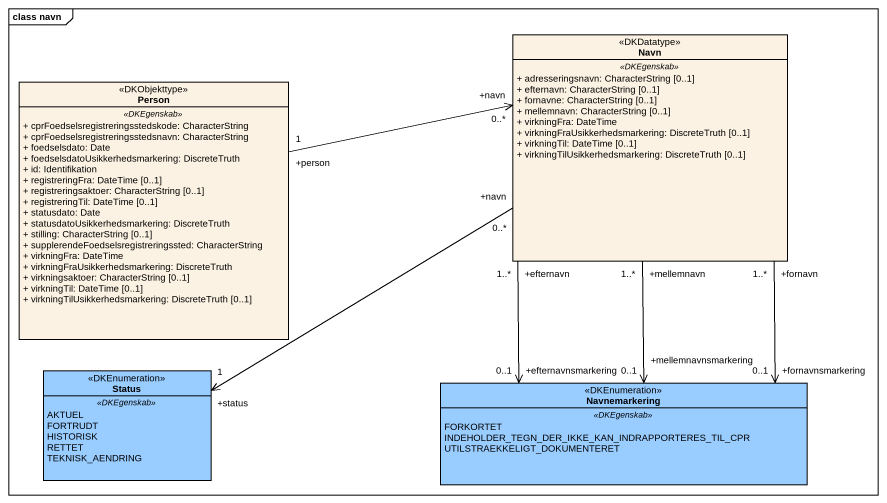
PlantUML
@startuml
mainframe class navn
hide circle
hide empty members
skinparam classAttributeIconSize 0
class Navn <<DKDatatype>> {
  .. <<DKEgenskab>> ..
  + adresseringsnavn: CharacterString [0..1]
  + efternavn: CharacterString [0..1]
  + fornavne: CharacterString [0..1]
  + mellemnavn: CharacterString [0..1]
  + virkningFra: DateTime
  + virkningFraUsikkerhedsmarkering: DiscreteTruth [0..1]
  + virkningTil: DateTime [0..1]
  + virkningTilUsikkerhedsmarkering: DiscreteTruth [0..1]
}
class "Person" as Person_ <<DKObjekttype>> {
  .. <<DKEgenskab>> ..
  + cprFoedselsregistreringsstedskode: CharacterString
  + cprFoedselsregistreringsstedsnavn: CharacterString
  + foedselsdato: Date
  + foedselsdatoUsikkerhedsmarkering: DiscreteTruth
  + id: Identifikation
  + registreringFra: DateTime [0..1]
  + registreringsaktoer: CharacterString [0..1]
  + registreringTil: DateTime [0..1]
  + statusdato: Date
  + statusdatoUsikkerhedsmarkering: DiscreteTruth
  + stilling: CharacterString [0..1]
  + supplerendeFoedselsregistreringssted: CharacterString
  + virkningFra: DateTime
  + virkningFraUsikkerhedsmarkering: DiscreteTruth
  + virkningsaktoer: CharacterString [0..1]
  + virkningTil: DateTime [0..1]
  + virkningTilUsikkerhedsmarkering: DiscreteTruth [0..1]
}
enum Status <<DKEnumeration>> #99CCFF {
  .. <<DKEgenskab>> ..
  AKTUEL
  FORTRUDT
  HISTORISK
  RETTET
  TEKNISK_AENDRING
}
enum Navnemarkering <<DKEnumeration>> #99CCFF {
  .. <<DKEgenskab>> ..
  FORKORTET
  INDEHOLDER_TEGN_DER_IKKE_KAN_INDRAPPORTERES_TIL_CPR
  UTILSTRAEKKELIGT_DOKUMENTERET
}
Navn "+navn\n0..*" -left-> "+status\n1" Status
Navn "+efternavn\n1..*" --> "+efternavnsmarkering\n0..1" Navnemarkering
Navn "+fornavn\n1..*" --> "+fornavnsmarkering\n0..1" Navnemarkering
Navn "+mellemnavn\n1..*" --> "+mellemnavnsmarkering\n0..1" Navnemarkering
Person_ "+person\n1" -right-> "+navn\n0..*" Navn
@enduml
